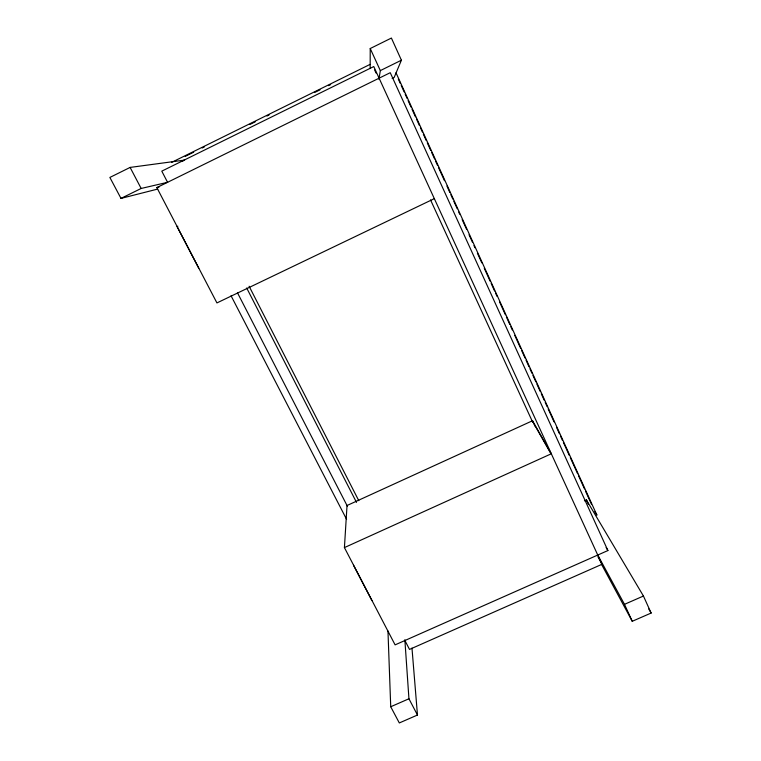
<?xml version="1.0" encoding="UTF-8"?>
<svg xmlns="http://www.w3.org/2000/svg" width="761" height="761" viewBox="0 0 761 761"><rect width="100%" height="100%" fill="white"/><g stroke="black" fill="none" stroke-linecap="round" stroke-linejoin="round"><path stroke-width="1.14" d="M370.16 68.519L370.226 48.533L391.401 38.05L401.408 60.205L394.16 77.46L392.134 78.459M344.419 547.597L347.026 505.513L532.51 420.747L551.316 453.775L344.419 547.597L395.102 644.871L607.896 550.555L390.25 72.695L156.833 187.587L216.933 302.926L434.331 198.64M378.921 79.287L380.329 70.602L370.226 48.533M182.488 161.123L184.59 160.086L130.112 167.42L109.869 177.446L120.989 198.402L157.736 189.061M171.472 162.454L370.093 64.381M185.218 156.386L193.713 152.19M202.198 147.995L204.329 146.949M249.969 124.414L255.277 121.789M266.949 116.024L269.071 114.978M314.721 92.442L320.029 89.827M328.514 85.632L330.645 84.585M120.989 198.402L141.156 188.462L167.62 182.298M380.329 70.602L401.408 60.205M177.846 226.226L177.066 226.597L198.773 268.262M584.419 500.824L586.417 499.939L643.445 596.034L651.131 613.052L632.248 621.29L601.38 564.082M167.572 182.307L161.789 171.149L373.765 66.549L601.989 564.291L409.513 649.418L404.909 640.524M411.977 648.077L417.466 715.026L399.316 722.95L390.726 706.75L408.942 698.769L404.852 639.744M597.423 554.446L624.486 604.329L643.445 596.034M156.833 187.587L159.068 187.035M594.845 511.668L596.938 515.168L396.005 72.771M648.724 608.952L651.131 613.052M606.146 547.492L607.896 550.555M534.393 424.609L550.422 452.833M597.994 556.9L601.989 564.291M130.112 167.42L141.156 188.462M408.942 698.769L417.466 715.026M353.494 565.195L371.948 600.61M231.059 295.791L346.569 519.287M237.47 292.785L347.416 506.284M249.113 286.25L358.792 500.69M246.688 288L356.509 502.393M532.51 420.747L534.993 426.141M430.536 199.915L532.776 422.393M624.486 604.329L632.248 621.29M374.64 69.955L376.067 73.066M586.417 499.939L588.348 504.182M398.279 79.001L400.248 83.329M401.228 85.489L404.177 91.976M405.166 94.145L407.125 98.473M408.105 100.633L411.054 107.12M412.043 109.289L415.477 116.861M416.467 119.02L419.416 125.508M420.395 127.677L422.365 132.005M423.344 134.164L426.293 140.652M427.273 142.821L430.716 150.393M431.696 152.552L434.645 159.039M435.625 161.208L437.594 165.537M438.574 167.696L444.472 180.671M446.935 186.084L449.875 192.571M450.864 194.74L452.824 199.068M453.813 201.227L457.247 208.799M458.721 212.043L459.711 214.202M462.165 219.615L466.588 229.346M469.042 234.759L472.486 242.331M473.96 245.575L474.94 247.744M477.394 253.147L481.818 262.878M484.281 268.291L490.17 281.275M491.159 283.434L494.593 291.006M495.582 293.166L497.057 296.41M499.511 301.822L505.409 314.807M506.388 316.966L509.832 324.538M510.812 326.697L512.286 329.941M514.74 335.354L520.638 348.338M521.627 350.498L525.061 358.07M526.051 360.229L529 366.726M529.979 368.885L531.939 373.213M532.928 375.373L535.877 381.87M536.857 384.029L540.3 391.601M541.28 393.76L544.229 400.257M545.209 402.417L547.178 406.745M548.158 408.904L554.056 421.889M556.51 427.292L559.459 433.789M560.448 435.948L562.408 440.277M563.397 442.436L569.295 455.42M570.274 457.58L577.647 473.808M578.626 475.967L584.524 488.952M585.504 491.111L591.402 504.096M387.967 631.002L390.726 706.75"/></g></svg>
